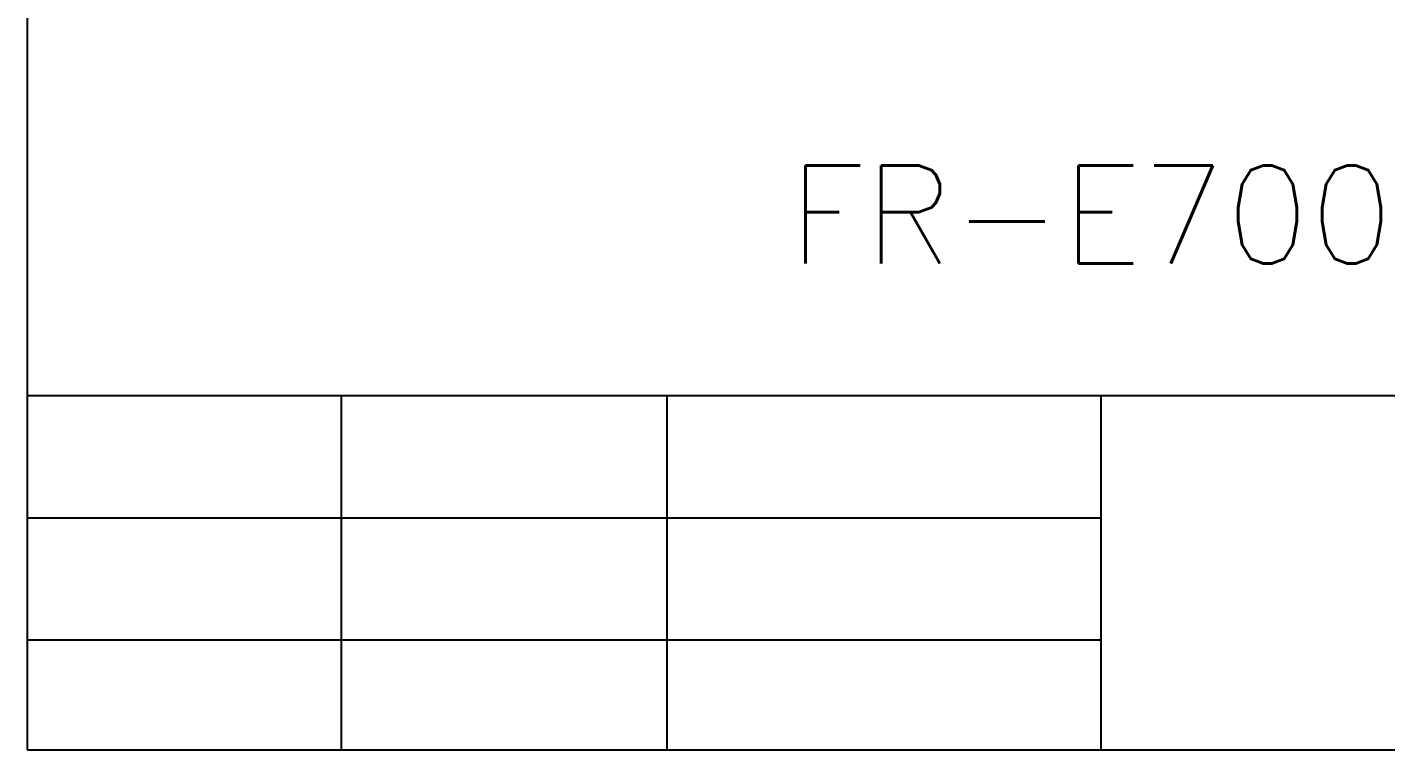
# Model space of a CAD drawing. Header units: millimetres. Extents: x -945625 to 316, y 6 to 533140.
# Drawn here: x -945611.3 to -945478.4, y 532659.1 to 532729.8 of the extents above; entities that cross this region are included whole.
import ezdxf

# ---------------------------------------------------------------- set-up
doc = ezdxf.new("R2010")
doc.units = ezdxf.units.MM
doc.header["$LTSCALE"] = 4
doc.linetypes.add('DASHED', pattern=[0.75, 0.5, -0.25])
doc.styles.get("Standard").update_dxf_attribs({"font": 'simplex.shx', "height": 2, "bigfont": '@extfont2.shx'})

# ---------------------------------------------------------------- blocks, each defined once
blk = doc.blocks.new('KHUNG')
for p, q in [((0, 0), (0, -210)), ((0, -175.34), (297, -175.34)), ((30.72, -175.34), (30.72, -210)), ((62.59, -175.34), (62.59, -210)), ((105.07, -210), (105.07, -175.34)), ((0, -187.29), (105.07, -187.29)), ((0, -199.25), (105.07, -199.25)), ((0, -210), (297, -210))]:
    blk.add_line(p, q)

msp = doc.modelspace()

# ---------------------------------------------------------------- block references
at = {"linetype": 'DASHED', "ltscale": 0.5}
msp.add_blockref('KHUNG', (-945611.29, 532869.11), dxfattribs=at)

# ---------------------------------------------------------------- texts
at = {"linetype": 'DASHED', "ltscale": 0.5, "insert": (-945536.79, 532716.28), "char_height": 9.587, "attachment_point": 1}
msp.add_mtext_dynamic_manual_height_columns('FR-E700', width=443.5437, gutter_width=47.93, heights=[0], dxfattribs=at)

doc.saveas('drawing.dxf')
